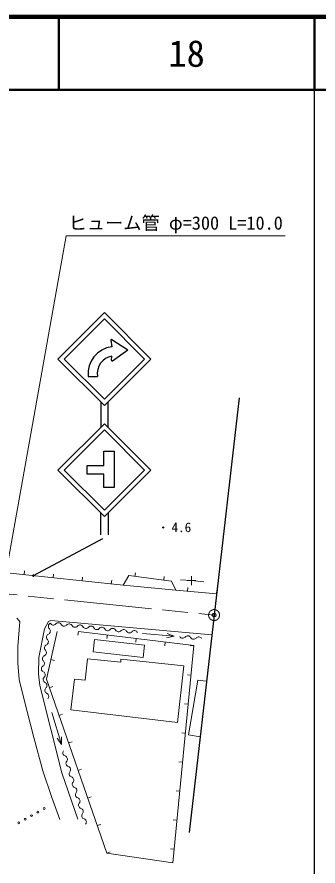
# Model space of a CAD drawing. Units: millimetres, scale not verified. Extents: x 40000 to 680000, y 20000 to 380000.
# Drawn here: x 538259 to 579500, y 263566 to 380000 of the extents above; entities that cross this region are included whole.
import ezdxf
from ezdxf.enums import TextEntityAlignment as Align

# ---------------------------------------------------------------- set-up
doc = ezdxf.new("R2010")
doc.units = ezdxf.units.MM
doc.header["$LTSCALE"] = 1000
doc.header["$PDMODE"] = 32
doc.header["$PDSIZE"] = 500
doc.linetypes.add('CHAIN', pattern=[18.5, 12, -1.5, 3.5, -1.5])
for name, color, linetype, lineweight in [('M-BMK', 2, 'CHAIN', 13), ('M-BMK-OTRS', 5, 'Continuous', 25), ('M-STR-HTXT', 7, 'Continuous', 13), ('M-STR-STRC', 7, 'Continuous', 25), ('M-TTL', 2, 'Continuous', 140), ('M-TTL-BAND', 7, 'Continuous', 25), ('M-TTL-LINE', 7, 'Continuous', 50), ('M-WORK', 1, 'Continuous', 13)]:
    doc.layers.add(name, color=color, linetype=linetype, lineweight=lineweight)
doc.layers.add('M-OTRS', color=6, linetype='Continuous')
doc.layers.add('M-TTL-TXT', color=7, linetype='Continuous')
doc.styles.add('ＭＳ ゴシック', font='')
doc.styles.get('ＭＳ ゴシック').set_extended_font_data('MS Gothic')

# ---------------------------------------------------------------- blocks, each defined once
blk = doc.blocks.new('plus')
at = {"color": 0, "linetype": 'Continuous', "lineweight": -2}
for p, q in [((-1.25, 0), (1.25, 0)), ((0, -1.25), (0, 1.25))]:
    blk.add_line(p, q, dxfattribs=at)

msp = doc.modelspace()

# ---------------------------------------------------------------- linework, layer by layer
at = {"layer": 'M-BMK'}
msp.add_line((526357, 301954), (565263, 297980), dxfattribs=at)
msp.add_circle((565263, 297980), 750, dxfattribs=at)
at = {"layer": 'M-BMK-OTRS'}
for p, q in [((568682, 327784), (565263, 297980)), ((565263, 297980), (561845, 268175))]:
    msp.add_line(p, q, dxfattribs=at)
at = {"layer": 'M-OTRS'}
msp.add_point((565263, 297980), dxfattribs=at)
at = {"layer": 'M-STR-HTXT'}
msp.add_lwpolyline([(536828, 304131), (545000, 350000), (575000, 350000)], dxfattribs=at)
at = {"layer": 'M-STR-STRC'}
for p, q in [((551101, 335697), (551260, 334767)), ((551233, 335785), (553465, 334356)), ((551324, 332839), (553465, 334356)), ((551189, 332920), (551260, 333493)), ((548015, 330712), (549287, 330712)), ((549728, 327228), (549728, 323728)), ((550728, 323728), (550728, 327228)), ((550149, 318438), (550149, 320451)), ((550149, 320451), (551587, 320451)), ((551587, 320451), (551587, 315466)), ((547848, 318438), (547848, 317287)), ((550149, 318438), (547848, 318438)), ((550149, 317287), (547848, 317287)), ((550149, 315466), (550149, 317287)), ((551587, 315466), (550149, 315466)), ((549728, 309000), (549728, 312000)), ((550728, 312000), (550728, 309000)), ((540511, 303396), (550000, 308500))]:
    msp.add_line(p, q, dxfattribs=at)
for points in [[(550228, 326728), (556592, 333092), (550228, 339456), (543864, 333092)], [(550228, 327576), (555743, 333092), (550228, 338607), (544712, 333092)], [(550228, 311500), (543864, 317864), (550228, 324228), (556592, 317864)], [(550228, 312349), (544712, 317864), (550228, 323379), (555743, 317864)]]:
    msp.add_lwpolyline(points, close=True, dxfattribs=at)
for centre, radius, start, end in [((551186, 335712), 86.3, 57.38076, 189.69095), ((551692, 331096), 3696, 96.70317, 185.95551), ((551692, 331096), 2435, 100.20397, 189.06004), ((551274, 332909), 86.3, 172.87498, 305.31121)]:
    msp.add_arc(centre, radius, start, end, dxfattribs=at)
at = {"layer": 'M-TTL'}
msp.add_line((680000, 380000), (40000, 380000), dxfattribs=at)
at = {"layer": 'M-TTL-BAND'}
msp.add_line((579000, 20000), (579000, 370000), dxfattribs=at)
at = {"layer": 'M-TTL-LINE'}
for p, q in [((543997, 380000), (543997, 370000)), ((579000, 380000), (579000, 370000)), ((40000, 370000), (680000, 370000))]:
    msp.add_line(p, q, dxfattribs=at)
at = {"layer": 'M-WORK'}
for p, q in [((539248, 303532), (539302, 304029)), ((543225, 303104), (543279, 303601)), ((547202, 302676), (547256, 303173)), ((551179, 302248), (551233, 302745)), ((554412, 303277), (554478, 303772)), ((558378, 302751), (558443, 303247)), ((562168, 302701), (560651, 302799)), ((552821, 302071), (560022, 301415)), ((561616, 301272), (561661, 301770)), ((562168, 302701), (563852, 302517)), ((565600, 300915), (565645, 301413)), ((546667, 295742), (546606, 295246)), ((548894, 294643), (548698, 292927)), ((555743, 293861), (548894, 294643)), ((550637, 295254), (550576, 294758)), ((554607, 294766), (554546, 294269)), ((555471, 295449), (559787, 295074)), ((559787, 295074), (558764, 294862)), ((559787, 295074), (558816, 295460)), ((555547, 292145), (555743, 293861)), ((558577, 294277), (558516, 293781)), ((562485, 293739), (561987, 293788)), ((548698, 292927), (555547, 292145)), ((542904, 291869), (543392, 291760)), ((562098, 289758), (561600, 289806)), ((542707, 288003), (543179, 288167)), ((561711, 285777), (561213, 285825)), ((543040, 284625), (544354, 280216)), ((544017, 284224), (544490, 284388)), ((561324, 281796), (560826, 281844)), ((544354, 280216), (543781, 281088)), ((544354, 280216), (544356, 281260)), ((545328, 280445), (545800, 280609)), ((560937, 277814), (560439, 277863)), ((546638, 276666), (547111, 276829)), ((560549, 273833), (560052, 273881)), ((547949, 272886), (548421, 273050)), ((549259, 269107), (549732, 269271)), ((560162, 269852), (559665, 269900)), ((550570, 265328), (551042, 265492)), ((559775, 265871), (559277, 265919)), ((550570, 265328), (559594, 264009))]:
    msp.add_line(p, q, dxfattribs=at)
for points in [[(565600, 300915), (560022, 301415), (559435, 302611), (553595, 303385), (552821, 302071), (537341, 303737)], [(538236, 297548), (538627, 297110), (538353, 293685), (538353, 291371), (538557, 289151), (539190, 286548), (540550, 281200), (541817, 276603), (543036, 272944), (544139, 269965)], [(546586, 270008), (544412, 276360), (541410, 288334), (541222, 289929), (541246, 292157), (542020, 296097), (542583, 297082), (542911, 297246), (564953, 295270)], [(550570, 265328), (542302, 289169), (543768, 295748)], [(546667, 295742), (562491, 293796), (559594, 264009)], [(564224, 288916), (563056, 289053), (561743, 281548), (563348, 281283)]]:
    msp.add_lwpolyline(points, dxfattribs=at)
msp.add_lwpolyline([(545630, 284972), (560265, 283260), (561133, 291023), (552486, 291915), (552471, 291539), (547921, 291961), (547577, 289037), (546154, 289194)], close=True, dxfattribs=at)
for centre in [(541978, 271464), (540241, 270473), (541109, 270968), (538503, 269482), (539372, 269978)]:
    msp.add_circle(centre, 125, dxfattribs=at)
for centre, start, end in [((543919, 296482), 27.92808, 140.21803), ((543006, 296435), 113.49395, 225.7839), ((542376, 295787), 293.49395, 45.7839), ((543225, 297060), 207.92808, 320.21803), ((544717, 296905), 207.92808, 320.21803), ((545411, 296327), 27.92808, 140.21803), ((546209, 296750), 207.92808, 320.21803), ((546903, 296173), 27.92808, 140.21803), ((547700, 296595), 207.92808, 320.21803), ((548395, 296018), 27.92808, 140.21803), ((549192, 296441), 207.92808, 320.21803), ((549887, 295863), 27.92808, 140.21803), ((550684, 296286), 207.92808, 320.21803), ((551378, 295708), 27.92808, 140.21803), ((552176, 296131), 207.92808, 320.21803), ((552870, 295553), 27.92808, 140.21803), ((553668, 295976), 207.92808, 320.21803), ((554362, 295398), 27.92808, 140.21803), ((542736, 294959), 113.49395, 225.7839), ((542106, 294312), 293.49395, 45.7839), ((560951, 295255), 208.5382, 320.82814), ((561652, 294684), 28.5382, 140.82814), ((562445, 295116), 208.5382, 320.82814), ((563145, 294545), 28.5382, 140.82814), ((542466, 293483), 113.49395, 225.7839), ((542196, 292008), 113.49395, 225.7839), ((541836, 292836), 293.49395, 45.7839), ((541566, 291361), 293.49395, 45.7839), ((542054, 290616), 132.99156, 245.2815), ((541677, 289796), 312.99156, 65.2815), ((542293, 289135), 132.99156, 245.2815), ((542531, 287654), 132.99156, 245.2815), ((541915, 288315), 312.99156, 65.2815), ((542153, 286834), 312.99156, 65.2815), ((544988, 279086), 140.5599, 252.84985), ((544721, 278223), 320.5599, 72.84985), ((545419, 277650), 140.5599, 252.84985), ((545153, 276787), 320.5599, 72.84985), ((545850, 276213), 140.5599, 252.84985), ((545584, 275350), 320.5599, 72.84985), ((546281, 274776), 140.5599, 252.84985), ((546015, 273913), 320.5599, 72.84985), ((546712, 273340), 140.5599, 252.84985), ((546446, 272477), 320.5599, 72.84985), ((547143, 271903), 140.5599, 252.84985), ((546877, 271040), 320.5599, 72.84985), ((547575, 270466), 140.5599, 252.84985), ((547308, 269603), 320.5599, 72.84985)]:
    msp.add_arc(centre, 452, start, end, dxfattribs=at)

# ---------------------------------------------------------------- block references
at = {"layer": 'M-STR-STRC', "xscale": 120, "yscale": 120}
msp.add_blockref('plus', (540511, 303396), dxfattribs=at)
at = {"layer": 'M-WORK'}
for p, xscale, yscale in [((558284, 309986), 120, 120), ((562168, 302701), 480, 480)]:
    msp.add_blockref('plus', p, dxfattribs=dict(at, xscale=xscale, yscale=yscale))

# ---------------------------------------------------------------- texts
at = {"layer": 'M-STR-HTXT', "style": 'ＭＳ ゴシック'}
msp.add_text('ヒューム管 φ=300 L=10.0', height=1833, dxfattribs=at).set_placement((560000, 351750), align=Align.MIDDLE_CENTER)
at = {"layer": 'M-TTL-TXT', "style": 'ＭＳ ゴシック'}
msp.add_text('18', height=3666, dxfattribs=at).set_placement((561497, 375000), align=Align.MIDDLE_CENTER)
at = {"layer": 'M-WORK', "style": 'ＭＳ ゴシック'}
msp.add_text('4.6', height=1320, dxfattribs=at).set_placement((560780, 310011), align=Align.MIDDLE_CENTER)

doc.saveas('drawing.dxf')
